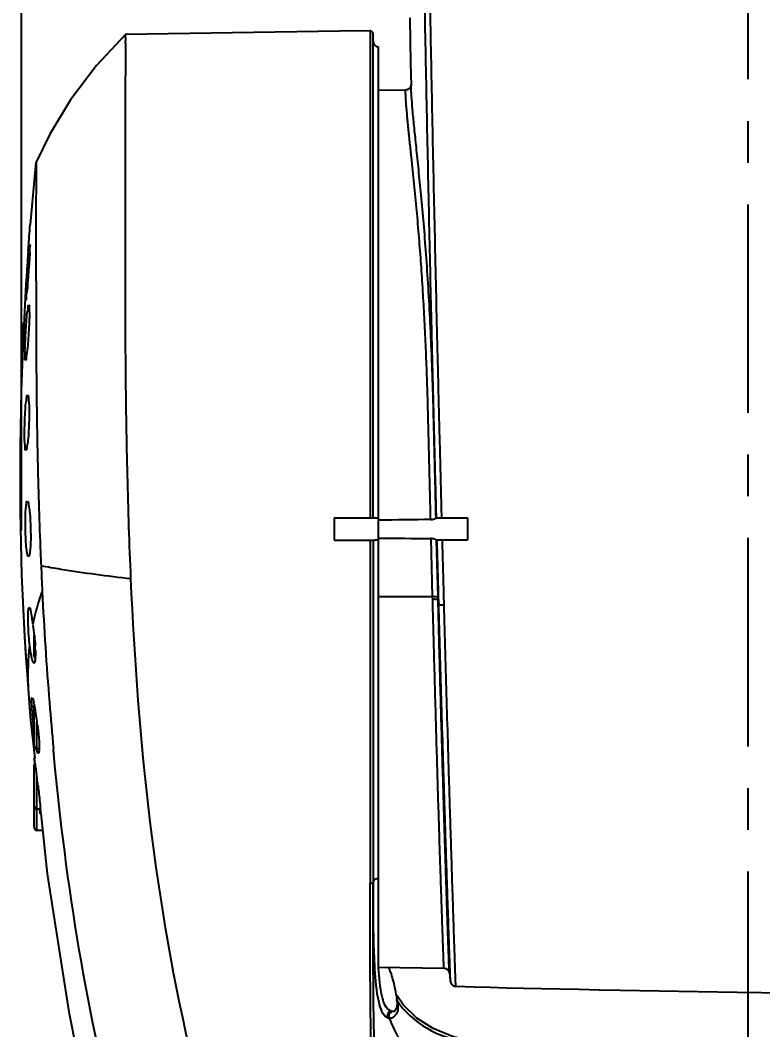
# Model space of a CAD drawing. Header units: millimetres. Extents: x 5828 to 6704, y 123 to 421.
# Drawn here: x 6445.53 to 6452.21, y 240.87 to 249.95 of the extents above; entities that cross this region are included whole.
import ezdxf

# ---------------------------------------------------------------- set-up
doc = ezdxf.new("R2010")
doc.units = ezdxf.units.MM
doc.linetypes.add('CENTER', pattern=[0.6, 0.375, -0.075, 0.075, -0.075])
for name, color, linetype in [('中心线', 7, 'Continuous'), ('外形图', 7, 'Continuous'), ('尺寸标注', 7, 'Continuous')]:
    doc.layers.add(name, color=color, linetype=linetype)
doc.styles.add('微软雅黑', font='msyh.ttc', dxfattribs={"height": 1.5})
doc.dimstyles.new('尺寸标注_1_20比例', dxfattribs={"dimtxt": 1.5, "dimasz": 1.25, "dimexe": 0.5, "dimexo": 0.4, "dimgap": 0.5, "dimtad": 1, "dimdec": 1, "dimlfac": 20, "dimdsep": 46, "dimtxsty": '微软雅黑', "dimcen": 0.09, "dimadec": 0, "dimazin": 0, "dimtp": 0.01, "dimtm": 0.01, "dimtfac": 1, "dimtdec": 1, "dimtofl": 0, "dimtmove": 0, "dimatfit": 3, "dimfxl": 1, "dimtolj": 1, "dimarcsym": 0})

# ---------------------------------------------------------------- blocks, each defined once
blk = doc.blocks.new('*D1095')
at = {"layer": 'Defpoints', "color": 0}
for p in [(6458.6099, 287.4405), (6445.5413, 244.9578), (6458.6099, 244.9009)]:
    blk.add_point(p, dxfattribs=at)
at = {"layer": '尺寸标注', "color": 0, "lineweight": -2}
for p, q in [((6445.5413, 245.3578), (6445.5413, 287.9405)), ((6458.6099, 245.3009), (6458.6099, 287.9405)), ((6446.7913, 287.4405), (6457.3599, 287.4405))]:
    blk.add_line(p, q, dxfattribs=at)
at = {"layer": '尺寸标注', "color": 0}
for points in [[(6446.7913, 287.6488), (6446.7913, 287.2322), (6445.5413, 287.4405)], [(6457.3599, 287.2322), (6457.3599, 287.6488), (6458.6099, 287.4405)]]:
    blk.add_solid(points, dxfattribs=at)
at = {"layer": '尺寸标注', "color": 0, "insert": (6451.8537, 288.7121), "char_height": 1.5, "attachment_point": 5, "style": '微软雅黑'}
blk.add_mtext('\\A1;{\\fAlibaba PuHuiTi 3.0 55 Regular|b0|i0|c134|p18;260}', dxfattribs=at)

msp = doc.modelspace()

# ---------------------------------------------------------------- linework, layer by layer
at = {"layer": '中心线', "linetype": 'CENTER', "ltscale": 5}
msp.add_line((6452.0766, 222.4149), (6452.0766, 279.3693), dxfattribs=at)
at = {"layer": '外形图', "linetype": 'ByBlock'}
for p, q in [((6449.0317, 249.9684), (6449.0361, 249.7542)), ((6448.6764, 249.85), (6448.6766, 245.4693)), ((6448.7016, 245.4693), (6448.7016, 249.825)), ((6449.0361, 249.7542), (6449.0398, 249.5641)), ((6448.7516, 241.4242), (6448.7516, 249.7068)), ((6449.0398, 249.5641), (6449.0436, 249.3568)), ((6448.9947, 249.3184), (6448.7516, 249.3142)), ((6445.6704, 248.669), (6445.6184, 248.1081)), ((6445.6705, 248.6689), (6445.6703, 248.0862)), ((6445.6703, 248.0862), (6445.6703, 248.0621)), ((6445.6703, 248.0621), (6445.6703, 248.0603)), ((6445.6703, 248.0603), (6445.6703, 248.0084)), ((6445.6049, 247.9303), (6445.6061, 247.9468)), ((6445.6702, 247.8921), (6445.6702, 247.8706)), ((6445.6702, 247.8706), (6445.6702, 247.8648)), ((6445.6702, 247.8648), (6445.6702, 247.8554)), ((6445.6702, 247.8554), (6445.6702, 247.8132)), ((6445.6702, 247.8132), (6445.6703, 247.7916)), ((6445.6703, 247.7916), (6445.6703, 247.786)), ((6445.6703, 247.786), (6445.6703, 247.7559)), ((6445.6703, 247.7559), (6445.6703, 247.7449)), ((6445.6703, 247.7449), (6445.6703, 247.7358)), ((6445.6703, 247.7358), (6445.6703, 247.6935)), ((6445.5866, 247.676), (6445.58, 247.5714)), ((6445.5868, 247.6795), (6445.5866, 247.676)), ((6445.5908, 247.6758), (6445.591, 247.679)), ((6445.6703, 247.6935), (6445.6703, 247.6916)), ((6445.6703, 247.6916), (6445.6704, 247.6666)), ((6445.6704, 247.6666), (6445.6704, 247.6146)), ((6445.58, 247.5714), (6445.5541, 247.0781)), ((6445.6704, 247.6146), (6445.6705, 247.5822)), ((6445.6705, 247.5822), (6445.6705, 247.5761)), ((6445.6705, 247.5761), (6445.6705, 247.5522)), ((6445.6705, 247.5522), (6445.6706, 247.4949)), ((6445.6706, 247.4949), (6445.6706, 247.4818)), ((6445.6706, 247.4818), (6445.6706, 247.4698)), ((6445.6706, 247.4698), (6445.6707, 247.3525)), ((6445.6707, 247.3525), (6445.6708, 247.3279)), ((6445.6708, 247.3279), (6445.6709, 247.274)), ((6445.5523, 247.2193), (6445.5516, 247.2167)), ((6445.5516, 247.0443), (6445.5516, 247.2167)), ((6445.5589, 247.2193), (6445.5523, 247.2193)), ((6445.5573, 247.2084), (6445.5566, 247.2029)), ((6445.5589, 247.2193), (6445.5573, 247.2084)), ((6445.6709, 247.274), (6445.6709, 247.256)), ((6445.6709, 247.256), (6445.6709, 247.2478)), ((6445.6709, 247.2478), (6445.671, 247.2354)), ((6445.671, 247.2354), (6445.671, 247.2249)), ((6445.604, 247.1371), (6445.6039, 247.1353)), ((6445.6715, 247.0536), (6445.6716, 247.0447)), ((6445.6716, 247.0447), (6445.6716, 247.0332)), ((6445.6716, 247.0332), (6445.6717, 247.0255)), ((6445.6717, 247.0255), (6445.6717, 247.0082)), ((6445.6717, 247.0082), (6445.672, 246.9601)), ((6445.672, 246.9601), (6445.672, 246.9557)), ((6445.672, 246.9557), (6445.6722, 246.9309)), ((6445.6757, 246.5371), (6445.676, 246.5131)), ((6445.6768, 246.4449), (6445.6769, 246.4386)), ((6445.6818, 246.1426), (6445.6823, 246.1168)), ((6445.6959, 245.5799), (6445.6966, 245.556)), ((6448.3516, 245.4693), (6448.3516, 245.2693)), ((6448.3516, 245.4693), (6448.7174, 245.4693)), ((6449.2698, 245.4693), (6449.5516, 245.4693)), ((6449.5516, 245.4693), (6449.5516, 245.2693)), ((6449.2379, 244.7616), (6449.2249, 245.2837)), ((6448.3516, 245.2693), (6448.7174, 245.2693)), ((6448.6766, 245.2693), (6448.6753, 242.1849)), ((6448.7016, 245.2693), (6448.7016, 242.1911)), ((6449.2868, 244.7558), (6449.2741, 245.2695)), ((6449.5516, 245.2693), (6449.2747, 245.2693)), ((6448.7516, 244.7629), (6449.2379, 244.7616)), ((6449.2873, 244.7317), (6449.2868, 244.7558)), ((6449.2873, 244.7317), (6449.2932, 244.6935)), ((6445.567, 244.4028), (6445.5674, 244.396)), ((6445.5674, 244.3959), (6445.6181, 243.6802)), ((6445.6541, 244.2276), (6445.6541, 244.4126)), ((6445.6541, 243.4166), (6445.6541, 243.7865)), ((6445.6181, 243.6802), (6445.6589, 243.3059)), ((6445.6651, 243.738), (6445.6657, 243.7345)), ((6445.6459, 243.5972), (6445.6455, 243.6016)), ((6445.6791, 243.3916), (6445.6791, 243.6344)), ((6445.6986, 243.3916), (6445.6791, 243.3916)), ((6445.6541, 242.6843), (6445.6541, 243.2446)), ((6445.6571, 243.262), (6445.6575, 243.258)), ((6445.6723, 243.1939), (6445.6705, 243.2071)), ((6445.6761, 243.1647), (6445.6753, 243.1712)), ((6445.6791, 242.6593), (6445.6791, 243.14)), ((6445.6796, 243.1372), (6445.6792, 243.1401)), ((6445.7093, 242.8496), (6445.6791, 242.8496)), ((6445.7083, 242.8528), (6445.7102, 242.8359)), ((6445.7294, 242.6593), (6445.6791, 242.6593)), ((6448.7518, 241.4303), (6449.3399, 241.42)), ((6449.3882, 241.3787), (6449.3883, 241.3783)), ((6449.3883, 241.3783), (6449.3883, 241.3779)), ((6449.3883, 241.3779), (6449.3884, 241.3775)), ((6449.3884, 241.3775), (6449.3885, 241.3771)), ((6449.3885, 241.3771), (6449.3885, 241.3767)), ((6449.3885, 241.3767), (6449.398, 241.3004)), ((6449.3885, 241.3764), (6449.3886, 241.3764)), ((6449.398, 241.3004), (6449.3981, 241.3001)), ((6449.3981, 241.3001), (6449.3981, 241.2999)), ((6449.3981, 241.2999), (6449.3981, 241.2996)), ((6449.3981, 241.2996), (6449.3982, 241.2993)), ((6449.3982, 241.2993), (6449.3982, 241.299)), ((6449.3982, 241.299), (6449.3983, 241.2987)), ((6449.3983, 241.2987), (6449.3983, 241.2984)), ((6449.3983, 241.2984), (6449.3984, 241.298)), ((6449.3984, 241.298), (6449.3985, 241.2977)), ((6449.3985, 241.2977), (6449.3985, 241.2972)), ((6448.9749, 241.0872), (6448.9179, 241.1723)), ((6448.8802, 241.0293), (6448.872, 241.0303))]:
    msp.add_line(p, q, dxfattribs=at)
for points in [[(6448.6764, 249.85), (6448.3996, 249.8468), (6446.4765, 249.8185)], [(6448.7016, 249.825), (6448.6989, 249.8363), (6448.6914, 249.8452), (6448.6807, 249.8496), (6448.6764, 249.85)], [(6446.4765, 249.8185), (6446.2149, 249.5387), (6445.9819, 249.2307), (6445.7948, 248.9227), (6445.6705, 248.6689)], [(6449.0435, 249.3636), (6449.0435, 249.3633), (6449.0435, 249.3632), (6449.0435, 249.363), (6449.0434, 249.3628), (6449.0434, 249.3625), (6449.0434, 249.3623), (6449.0434, 249.3621), (6449.0433, 249.3619), (6449.0433, 249.3616), (6449.0433, 249.3614), (6449.0432, 249.3611), (6449.0432, 249.3609), (6449.0432, 249.3606), (6449.0431, 249.3603), (6449.0431, 249.36), (6449.043, 249.3598), (6449.043, 249.3595), (6449.0429, 249.3592), (6449.0429, 249.3589), (6449.0428, 249.3586), (6449.0428, 249.3583), (6449.0427, 249.3581), (6449.0426, 249.3578), (6449.0426, 249.3575), (6449.0425, 249.3572), (6449.0424, 249.3569), (6449.0424, 249.3566), (6449.0423, 249.3564), (6449.0422, 249.3561), (6449.0422, 249.3558), (6449.0421, 249.3555), (6449.042, 249.3552), (6449.0419, 249.3549), (6449.0418, 249.3546), (6449.0417, 249.3543), (6449.0417, 249.354), (6449.0416, 249.3537), (6449.0415, 249.3534), (6449.0414, 249.3531), (6449.0413, 249.3528), (6449.0412, 249.3525), (6449.0411, 249.3521), (6449.041, 249.3518), (6449.0408, 249.3515), (6449.0407, 249.3512), (6449.0406, 249.3509), (6449.0405, 249.3505), (6449.0403, 249.3502), (6449.0402, 249.3498), (6449.0401, 249.3495), (6449.0399, 249.3491), (6449.0398, 249.3488), (6449.0396, 249.3484), (6449.0395, 249.3481), (6449.0393, 249.3477), (6449.0391, 249.3473), (6449.0389, 249.3469), (6449.0387, 249.3465), (6449.0385, 249.3461), (6449.0383, 249.3457), (6449.0381, 249.3453), (6449.0379, 249.3449), (6449.0377, 249.3445), (6449.0374, 249.344), (6449.0372, 249.3436), (6449.0369, 249.3431), (6449.0367, 249.3427), (6449.0364, 249.3422), (6449.0361, 249.3417), (6449.0358, 249.3413), (6449.0355, 249.3408), (6449.0351, 249.3403), (6449.0348, 249.3398), (6449.0344, 249.3393), (6449.0341, 249.3388), (6449.0337, 249.3383), (6449.0333, 249.3378), (6449.0329, 249.3373), (6449.0325, 249.3367), (6449.032, 249.3362), (6449.0316, 249.3357), (6449.0311, 249.3352), (6449.0307, 249.3347), (6449.0302, 249.3341), (6449.0297, 249.3336), (6449.0292, 249.3331), (6449.0287, 249.3326), (6449.0281, 249.3321), (6449.0276, 249.3316), (6449.027, 249.3311), (6449.0264, 249.3306), (6449.0259, 249.3301), (6449.0253, 249.3296), (6449.0247, 249.3291), (6449.0241, 249.3286), (6449.0235, 249.3282), (6449.0228, 249.3277), (6449.0222, 249.3273), (6449.0216, 249.3268), (6449.0209, 249.3264), (6449.0202, 249.326), (6449.0196, 249.3256), (6449.0189, 249.3252), (6449.0182, 249.3248), (6449.0175, 249.3244), (6449.0168, 249.324), (6449.0161, 249.3237), (6449.0154, 249.3233), (6449.0147, 249.323), (6449.014, 249.3227), (6449.0132, 249.3224), (6449.0125, 249.3221), (6449.0118, 249.3218), (6449.011, 249.3215), (6449.0103, 249.3212), (6449.0095, 249.321), (6449.0088, 249.3207), (6449.008, 249.3205), (6449.0072, 249.3203), (6449.0065, 249.3201), (6449.0057, 249.3199), (6449.0049, 249.3197), (6449.0041, 249.3195), (6449.0034, 249.3194), (6449.0026, 249.3192), (6449.0018, 249.3191), (6449.001, 249.319), (6449.0002, 249.3189), (6448.9994, 249.3188), (6448.9986, 249.3187), (6448.9978, 249.3186), (6448.997, 249.3185), (6448.9962, 249.3185), (6448.9954, 249.3185), (6448.9947, 249.3184)], [(6445.5541, 247.0781), (6445.5377, 246.6165), (6445.5283, 246.1088), (6445.5286, 245.5284), (6445.5413, 244.9578), (6445.567, 244.4028)], [(6448.7516, 245.4684), (6448.7392, 245.4686), (6448.7274, 245.4691), (6448.7174, 245.4693)], [(6448.7516, 245.2702), (6448.7392, 245.27), (6448.7275, 245.2696), (6448.7174, 245.2693)], [(6445.713, 242.81), (6445.772, 242.2689), (6445.9659, 241.0269), (6446.2418, 239.6351), (6446.6059, 238.0955), (6446.8038, 237.3702)], [(6449.3399, 241.42), (6449.3406, 241.42), (6449.3414, 241.4199), (6449.3422, 241.4199), (6449.343, 241.4198), (6449.3438, 241.4198), (6449.3446, 241.4197), (6449.3454, 241.4196), (6449.3461, 241.4195), (6449.3469, 241.4194), (6449.3477, 241.4192), (6449.3485, 241.4191), (6449.3493, 241.4189), (6449.35, 241.4188), (6449.3508, 241.4186), (6449.3516, 241.4184), (6449.3523, 241.4182), (6449.3531, 241.418), (6449.3539, 241.4177), (6449.3546, 241.4175), (6449.3554, 241.4172), (6449.3561, 241.417), (6449.3569, 241.4167), (6449.3576, 241.4164), (6449.3583, 241.4161), (6449.3591, 241.4158), (6449.3598, 241.4155), (6449.3605, 241.4151), (6449.3612, 241.4148), (6449.3619, 241.4144), (6449.3626, 241.4141), (6449.3633, 241.4137), (6449.364, 241.4133), (6449.3647, 241.4129), (6449.3653, 241.4125), (6449.366, 241.4121), (6449.3667, 241.4116), (6449.3673, 241.4112), (6449.368, 241.4107), (6449.3686, 241.4103), (6449.3692, 241.4098), (6449.3698, 241.4093), (6449.3705, 241.4088), (6449.3711, 241.4083), (6449.3717, 241.4078), (6449.3722, 241.4073), (6449.3728, 241.4068), (6449.3734, 241.4063), (6449.3739, 241.4058), (6449.3745, 241.4052), (6449.375, 241.4047), (6449.3755, 241.4041), (6449.376, 241.4036), (6449.3765, 241.403), (6449.377, 241.4025), (6449.3775, 241.4019), (6449.3779, 241.4013), (6449.3784, 241.4008), (6449.3788, 241.4002), (6449.3792, 241.3997), (6449.3796, 241.3991), (6449.38, 241.3986), (6449.3804, 241.398), (6449.3808, 241.3975), (6449.3811, 241.3969), (6449.3814, 241.3964), (6449.3818, 241.3959), (6449.3821, 241.3954), (6449.3823, 241.3949), (6449.3826, 241.3944), (6449.3829, 241.3939), (6449.3831, 241.3935), (6449.3834, 241.393), (6449.3836, 241.3926), (6449.3838, 241.3921), (6449.384, 241.3917), (6449.3842, 241.3913), (6449.3844, 241.3909), (6449.3846, 241.3905), (6449.3847, 241.3902), (6449.3849, 241.3898), (6449.385, 241.3894), (6449.3852, 241.3891), (6449.3853, 241.3887), (6449.3855, 241.3884), (6449.3856, 241.3881), (6449.3857, 241.3878), (6449.3858, 241.3875), (6449.3859, 241.3872), (6449.386, 241.3869), (6449.3861, 241.3866), (6449.3862, 241.3863), (6449.3863, 241.386), (6449.3864, 241.3858), (6449.3865, 241.3855), (6449.3866, 241.3852), (6449.3867, 241.385), (6449.3868, 241.3847), (6449.3868, 241.3845), (6449.3869, 241.3842), (6449.387, 241.384), (6449.3871, 241.3837), (6449.3871, 241.3835), (6449.3872, 241.3833), (6449.3872, 241.383), (6449.3873, 241.3828), (6449.3874, 241.3826), (6449.3874, 241.3823), (6449.3875, 241.3821), (6449.3875, 241.3819), (6449.3876, 241.3817), (6449.3876, 241.3815), (6449.3877, 241.3812), (6449.3877, 241.381), (6449.3878, 241.3808), (6449.3878, 241.3806), (6449.3879, 241.3804), (6449.3879, 241.3802), (6449.388, 241.3799), (6449.388, 241.3797), (6449.3881, 241.3795), (6449.3881, 241.3793), (6449.3881, 241.3791), (6449.3882, 241.3789), (6449.3882, 241.3787)], [(6449.3985, 241.2972), (6449.3986, 241.297), (6449.3986, 241.2968), (6449.3987, 241.2966), (6449.3987, 241.2963), (6449.3988, 241.296), (6449.3989, 241.2958), (6449.3989, 241.2955), (6449.399, 241.2951), (6449.3991, 241.2948), (6449.3992, 241.2945), (6449.3993, 241.2941), (6449.3994, 241.2937), (6449.3995, 241.2933), (6449.3996, 241.2929), (6449.3997, 241.2924), (6449.3999, 241.2919), (6449.4001, 241.2914), (6449.4002, 241.2908), (6449.4004, 241.2902), (6449.4007, 241.2896), (6449.4009, 241.289), (6449.4011, 241.2884), (6449.4014, 241.2877), (6449.4017, 241.2871), (6449.402, 241.2864), (6449.4023, 241.2857), (6449.4026, 241.2851), (6449.4029, 241.2844), (6449.4033, 241.2837), (6449.4036, 241.283), (6449.404, 241.2823), (6449.4044, 241.2817), (6449.4048, 241.281), (6449.4052, 241.2803), (6449.4056, 241.2797), (6449.4061, 241.279), (6449.4065, 241.2784), (6449.4069, 241.2777), (6449.4074, 241.2771), (6449.4079, 241.2765), (6449.4084, 241.2758), (6449.4089, 241.2752), (6449.4094, 241.2746), (6449.4099, 241.274), (6449.4104, 241.2734), (6449.4109, 241.2728), (6449.4115, 241.2723), (6449.412, 241.2717), (6449.4126, 241.2711), (6449.4132, 241.2706), (6449.4137, 241.27), (6449.4143, 241.2695), (6449.4149, 241.269), (6449.4155, 241.2685), (6449.4161, 241.268), (6449.4168, 241.2675), (6449.4174, 241.267), (6449.418, 241.2665), (6449.4187, 241.266), (6449.4193, 241.2656), (6449.42, 241.2652), (6449.4206, 241.2647), (6449.4213, 241.2643), (6449.422, 241.2639), (6449.4227, 241.2635), (6449.4233, 241.2631), (6449.424, 241.2627), (6449.4247, 241.2623), (6449.4254, 241.262), (6449.4262, 241.2616), (6449.4269, 241.2613), (6449.4276, 241.261), (6449.4283, 241.2607), (6449.4291, 241.2604), (6449.4298, 241.2601), (6449.4305, 241.2598), (6449.4313, 241.2595), (6449.432, 241.2593), (6449.4328, 241.2591), (6449.4336, 241.2588), (6449.4343, 241.2586), (6449.4351, 241.2584), (6449.4358, 241.2582), (6449.4366, 241.258), (6449.4374, 241.2579), (6449.4382, 241.2577), (6449.4389, 241.2576), (6449.4397, 241.2574), (6449.4405, 241.2573), (6449.4413, 241.2572), (6449.4421, 241.2571), (6449.4429, 241.257), (6449.4437, 241.257), (6449.4445, 241.2569), (6449.4452, 241.2569), (6449.446, 241.2568), (6449.6128, 241.2521)], [(6449.6128, 241.2521), (6449.754, 241.2483), (6449.9012, 241.2446), (6450.055, 241.2409), (6450.2157, 241.2373), (6450.3829, 241.2337), (6450.5563, 241.2301), (6450.7365, 241.2266), (6450.9241, 241.2231), (6451.9766, 241.2042)], [(6451.9766, 241.2042), (6452.1961, 241.2001), (6452.413, 241.1959), (6452.6258, 241.1916), (6452.833, 241.1872), (6453.0332, 241.1827), (6453.2249, 241.1782), (6453.4065, 241.1737), (6453.5766, 241.1693)], [(6452.0767, 240.6257), (6451.6401, 240.6304), (6451.1692, 240.6462), (6450.759, 240.6597), (6450.4041, 240.6722), (6450.0993, 240.6892), (6449.8392, 240.7146), (6449.6142, 240.752), (6449.4153, 240.8054), (6449.2416, 240.8779), (6449.0966, 240.97), (6448.9749, 241.0872)]]:
    msp.add_lwpolyline(points, dxfattribs=at)
for centre, radius, start, end in [((6448.7516, 249.7569), 0.05, 180, 270), ((6511.0224, 247.3153), 65.3514, 180.387006, 180.682259), ((6498.9243, 247.1593), 53.2523, 180.77539, 181.09395), ((6492.7132, 247.0413), 47.04, 181.12607, 181.78029), ((6490.6589, 246.9776), 44.9848, 181.81102, 182.31565), ((6451.2347, 51.3332), 194.1322, 90.594447, 90.732866), ((6451.2394, 439.5612), 194.2879, 269.266341, 269.405903), ((6489.0436, 246.9133), 43.3682, 182.31693, 182.47586), ((6485.4547, 246.7782), 39.7768, 182.50479, 182.8418), ((6475.6739, 246.2425), 29.9815, 182.7462, 184.65641), ((6443.9875, 244.284), 1.6721, 8.89918, 10.02919), ((6444.0292, 244.2906), 1.6299, 8.33571, 8.89859), ((6444.0665, 244.2961), 1.5922, 8.08412, 8.33461), ((6444.0971, 244.3004), 1.5613, 7.75792, 8.0844), ((6443.9775, 244.2318), 1.6877, 2.38909, 2.93447), ((6444.0899, 244.2366), 1.5752, 2.16319, 2.38552), ((6444.1496, 244.2388), 1.5154, 1.98611, 2.16292), ((6444.2324, 244.2417), 1.4326, 1.61196, 1.988), ((6445.6791, 244.2276), 0.025, 180, 229.53901), ((6444.3068, 244.2438), 1.3581, 1.49075, 1.60969), ((6444.9812, 244.2461), 0.6837, 358.50254, 358.67249), ((6444.5639, 243.5636), 1.1146, 11.59632, 11.86303), ((6444.1382, 243.4779), 1.5489, 10.03923, 11.53456), ((6443.6538, 243.3899), 2.0412, 9.81936, 10.10125), ((6486.1788, 247.0327), 40.5159, 184.5642, 185.15367), ((6449.1057, 243.956), 3.4783, 183.70199, 185.84887), ((6443.3866, 243.344), 2.3123, 9.2869, 9.72184), ((6443.2101, 243.315), 2.4912, 9.09359, 9.29007), ((6443.0488, 243.2893), 2.6546, 8.62065, 9.091), ((6442.9026, 243.2671), 2.8024, 8.29843, 8.62254), ((6442.8879, 243.2645), 2.8173, 6.97737, 8.30718), ((6449.0585, 243.9471), 3.4305, 185.85497, 186.9631), ((6443.0713, 243.2873), 2.6325, 6.85568, 6.9696), ((6445.6791, 243.4166), 0.025, 180, 270), ((6445.6791, 243.2446), 0.025, 132.73111, 180), ((6440.8376, 242.5586), 4.8762, 7.64237, 8.29726), ((6438.0739, 242.1844), 7.6652, 7.39707, 7.56837), ((6437.2682, 242.0799), 8.4776, 7.18429, 7.35149), ((6437.2359, 242.075), 8.5103, 6.64412, 7.17056), ((6445.6791, 242.8746), 0.025, 180, 270), ((6445.6791, 242.6843), 0.025, 180, 270), ((6450.2555, 241.9361), 1.503, 199.83107, 201.59033), ((6448.4752, 241.0902), 0.4433, 5.91525, 6.3295), ((6448.5332, 241.096), 0.385, 4.08687, 5.94786), ((6449.5904, 241.5775), 0.8086, 213.78048, 216.6676)]:
    msp.add_arc(centre, radius, start, end, dxfattribs=at)
for points, knots in [([(6449.2725, 245.4693), (6449.2703, 245.5515), (6449.266, 245.7154), (6449.2597, 245.9601), (6449.2534, 246.2025), (6449.2472, 246.4428), (6449.2414, 246.6821), (6449.2358, 246.9212), (6449.23, 247.1604), (6449.2224, 247.4796), (6449.2135, 247.8789), (6449.2029, 248.3585), (6449.1926, 248.8388), (6449.1827, 249.3199), (6449.1733, 249.8015), (6449.1641, 250.284), (6449.1553, 250.7674), (6449.1441, 251.4137), (6449.131, 252.2242), (6449.1192, 253.0364), (6449.1106, 253.6882), (6449.1046, 254.1784), (6449.0989, 254.6693), (6449.0935, 255.1609), (6449.0885, 255.653), (6449.0839, 256.1455), (6449.0799, 256.6385), (6449.0764, 257.1318), (6449.0732, 257.6255), (6449.07, 258.1195), (6449.0677, 258.5313), (6449.0664, 258.8609), (6449.0657, 259.1082), (6449.065, 259.3555), (6449.0641, 259.6028), (6449.0631, 259.8501), (6449.0628, 260.0563), (6449.0629, 260.2212), (6449.0631, 260.3449), (6449.0631, 260.4686), (6449.0625, 260.6335), (6449.0597, 260.7985), (6449.0517, 260.9632), (6449.0458, 261.0455), (6449.0423, 261.0866)], [0, 0, 0, 0, 0.015795, 0.031491, 0.047017, 0.062367, 0.077661, 0.092974, 0.108302, 0.123629, 0.154294, 0.185007, 0.215772, 0.246574, 0.277414, 0.308304, 0.339254, 0.370264, 0.432471, 0.494942, 0.526275, 0.557664, 0.589101, 0.620575, 0.652082, 0.683617, 0.715179, 0.746766, 0.778375, 0.810003, 0.841647, 0.857474, 0.873304, 0.889136, 0.904971, 0.920807, 0.936645, 0.944564, 0.952483, 0.960402, 0.968322, 0.984161, 0.99208, 1, 1, 1, 1]), ([(6449.3207, 245.4693), (6449.3186, 245.5516), (6449.3143, 245.7156), (6449.3081, 245.9605), (6449.3019, 246.2031), (6449.2957, 246.4435), (6449.2899, 246.6829), (6449.2824, 247.0018), (6449.2726, 247.4008), (6449.2619, 247.88), (6449.2513, 248.3597), (6449.2409, 248.8402), (6449.231, 249.3213), (6449.2215, 249.803), (6449.2123, 250.2856), (6449.2034, 250.769), (6449.1921, 251.4155), (6449.1788, 252.2261), (6449.1644, 253.2018), (6449.1538, 254.0174), (6449.1461, 254.6716), (6449.1405, 255.1632), (6449.1353, 255.6554), (6449.1305, 256.148), (6449.1262, 256.641), (6449.1223, 257.1345), (6449.1187, 257.6282), (6449.115, 258.1223), (6449.1122, 258.5342), (6449.1105, 258.8639), (6449.1093, 259.1112), (6449.1082, 259.3585), (6449.1068, 259.6059), (6449.1053, 259.8533), (6449.1045, 260.0595), (6449.1042, 260.2245), (6449.104, 260.3482), (6449.1036, 260.4719), (6449.1027, 260.5957), (6449.1005, 260.7194), (6449.0963, 260.8431), (6449.0895, 260.9666), (6449.083, 261.0489), (6449.0793, 261.09)], [0, 0, 0, 0, 0.0158, 0.031505, 0.047041, 0.062398, 0.077694, 0.093007, 0.123664, 0.154329, 0.185043, 0.215807, 0.246607, 0.277446, 0.308334, 0.339281, 0.370288, 0.432489, 0.494954, 0.557673, 0.589108, 0.620581, 0.652085, 0.683619, 0.715179, 0.746764, 0.778371, 0.809998, 0.841641, 0.857468, 0.873298, 0.88913, 0.904965, 0.920801, 0.936639, 0.944559, 0.952479, 0.960399, 0.968319, 0.976239, 0.984159, 0.99208, 1, 1, 1, 1]), ([(6446.5245, 244.9251), (6446.5108, 245.2342), (6446.4917, 245.8457), (6446.4761, 246.7396), (6446.4751, 247.5739), (6446.4769, 248.3123), (6446.4766, 248.853), (6446.4763, 249.2139), (6446.477, 249.4238), (6446.477, 249.5881), (6446.4783, 249.6981), (6446.4763, 249.7599), (6446.4786, 249.7926), (6446.4738, 249.8054), (6446.4784, 249.8187), (6446.4765, 249.8185)], [0, 0, 0, 0, 0.189667, 0.374999, 0.547998, 0.701083, 0.827667, 0.87935, 0.922373, 0.956185, 0.980483, 0.989003, 0.995101, 0.998772, 1, 1, 1, 1]), ([(6449.2206, 245.4549), (6449.2186, 245.5356), (6449.2146, 245.6968), (6449.2086, 245.9387), (6449.2028, 246.1807), (6449.1968, 246.4226), (6449.19, 246.6645), (6449.1814, 246.9063), (6449.1707, 247.1481), (6449.1581, 247.3898), (6449.1434, 247.6313), (6449.1264, 247.8727), (6449.11, 248.0737), (6449.0956, 248.2344), (6449.0842, 248.3548), (6449.0722, 248.4752), (6449.0598, 248.5956), (6449.0492, 248.6959), (6449.0407, 248.7761), (6449.0343, 248.8362), (6449.028, 248.8964), (6449.0218, 248.9566), (6449.0158, 249.0168), (6449.011, 249.067), (6449.0074, 249.1072), (6449.0048, 249.1373), (6449.0024, 249.1674), (6449.0002, 249.1976), (6448.9981, 249.2278), (6448.9963, 249.258), (6448.995, 249.2882), (6448.9942, 249.3084), (6448.9947, 249.3184)], [0, 0, 0, 0, 0.0625, 0.125, 0.187501, 0.250001, 0.312501, 0.375001, 0.437501, 0.500001, 0.562501, 0.625001, 0.687501, 0.718751, 0.750001, 0.781251, 0.812502, 0.843752, 0.859377, 0.875002, 0.890627, 0.906252, 0.921877, 0.937502, 0.945315, 0.953127, 0.96094, 0.968752, 0.976565, 0.984377, 0.99219, 1, 1, 1, 1]), ([(6449.2692, 245.4691), (6449.2662, 245.591), (6449.2618, 245.7733), (6449.2559, 246.0157), (6449.2516, 246.1957), (6449.2472, 246.374), (6449.2426, 246.5502), (6449.2374, 246.7238), (6449.2294, 246.9494), (6449.2174, 247.2224), (6449.2002, 247.5377), (6449.1806, 247.8347), (6449.1589, 248.1112), (6449.1361, 248.3646), (6449.1135, 248.5931), (6449.0924, 248.7946), (6449.0743, 248.9674), (6449.0603, 249.1101), (6449.0519, 249.2095), (6449.0475, 249.273), (6449.0455, 249.3083), (6449.0442, 249.3353), (6449.0437, 249.3506), (6449.0436, 249.3568)], [0, 0, 0, 0, 0.09386, 0.140462, 0.186715, 0.23252, 0.277781, 0.322407, 0.366309, 0.451562, 0.532829, 0.609456, 0.680824, 0.746323, 0.805421, 0.857595, 0.902343, 0.939248, 0.967963, 0.979188, 0.988266, 0.995202, 1, 1, 1, 1]), ([(6445.6061, 247.9468), (6445.6075, 247.9647), (6445.6115, 248.0185), (6445.6156, 248.0723), (6445.6186, 248.1081)], [0, 0, 0, 0, 0.334455, 1, 1, 1, 1]), ([(6445.591, 247.679), (6445.5932, 247.7109), (6445.5988, 247.768), (6445.6008, 247.8515), (6445.6153, 247.89), (6445.6085, 247.929), (6445.615, 247.929)], [0, 0, 0, 0, 0.381531, 0.705387, 0.922558, 1, 1, 1, 1]), ([(6445.615, 247.929), (6445.6214, 247.929), (6445.6091, 247.8896), (6445.6179, 247.8516), (6445.6077, 247.7678), (6445.6052, 247.7109), (6445.6029, 247.679)], [0, 0, 0, 0, 0.076251, 0.293143, 0.61759, 1, 1, 1, 1]), ([(6445.6003, 247.8693), (6445.599, 247.8515), (6445.5942, 247.7883), (6445.5898, 247.725), (6445.5868, 247.6795)], [0, 0, 0, 0, 0.281434, 1, 1, 1, 1]), ([(6445.579, 247.429), (6445.5727, 247.4291), (6445.5857, 247.4678), (6445.5764, 247.5053), (6445.5863, 247.588), (6445.5886, 247.6443), (6445.5908, 247.6758)], [0, 0, 0, 0, 0.075959, 0.292286, 0.616493, 1, 1, 1, 1]), ([(6445.6029, 247.679), (6445.6005, 247.6471), (6445.5943, 247.5902), (6445.5926, 247.5065), (6445.5776, 247.4682), (6445.5854, 247.429), (6445.579, 247.429)], [0, 0, 0, 0, 0.381642, 0.705641, 0.922854, 1, 1, 1, 1]), ([(6445.5784, 247.1371), (6445.5803, 247.169), (6445.5849, 247.2263), (6445.5887, 247.3093), (6445.601, 247.349), (6445.5991, 247.3871), (6445.6057, 247.3871)], [0, 0, 0, 0, 0.380434, 0.70348, 0.92051, 1, 1, 1, 1]), ([(6445.6057, 247.3871), (6445.6122, 247.3871), (6445.6063, 247.3484), (6445.6138, 247.3094), (6445.608, 247.226), (6445.6059, 247.1689), (6445.604, 247.1371)], [0, 0, 0, 0, 0.077612, 0.294144, 0.6181, 1, 1, 1, 1]), ([(6445.5566, 247.2029), (6445.556, 247.1989), (6445.5549, 247.1909), (6445.554, 247.1828), (6445.5536, 247.1787)], [0, 0, 0, 0, 0.500003, 1, 1, 1, 1]), ([(6445.576, 246.8871), (6445.5695, 246.8871), (6445.5766, 246.926), (6445.5687, 246.9647), (6445.5748, 247.0482), (6445.5766, 247.1052), (6445.5784, 247.1371)], [0, 0, 0, 0, 0.077325, 0.293958, 0.617955, 1, 1, 1, 1]), ([(6445.6039, 247.1353), (6445.6019, 247.1036), (6445.5967, 247.0468), (6445.5928, 246.9641), (6445.5799, 246.9251), (6445.5826, 246.8871), (6445.576, 246.8871)], [0, 0, 0, 0, 0.381049, 0.704115, 0.921, 1, 1, 1, 1]), ([(6445.5692, 246.326), (6445.5702, 246.358), (6445.5734, 246.4154), (6445.577, 246.498), (6445.5871, 246.5388), (6445.5882, 246.576), (6445.5951, 246.576)], [0, 0, 0, 0, 0.379646, 0.701974, 0.918636, 1, 1, 1, 1]), ([(6445.5951, 246.576), (6445.6018, 246.576), (6445.6014, 246.5385), (6445.6091, 246.4981), (6445.6085, 246.4153), (6445.6079, 246.3579), (6445.6069, 246.326)], [0, 0, 0, 0, 0.080189, 0.296421, 0.619307, 1, 1, 1, 1]), ([(6445.58, 246.076), (6445.5733, 246.076), (6445.5744, 246.1138), (6445.5669, 246.154), (6445.5682, 246.2369), (6445.5683, 246.2942), (6445.5692, 246.326)], [0, 0, 0, 0, 0.079863, 0.296214, 0.619226, 1, 1, 1, 1]), ([(6445.6069, 246.326), (6445.6059, 246.2941), (6445.603, 246.2366), (6445.5987, 246.154), (6445.5881, 246.1133), (6445.5869, 246.076), (6445.58, 246.076)], [0, 0, 0, 0, 0.379552, 0.701749, 0.918548, 1, 1, 1, 1]), ([(6445.5751, 245.3693), (6445.5745, 245.4012), (6445.575, 245.4587), (6445.5761, 245.5411), (6445.5835, 245.5825), (6445.5857, 245.6193), (6445.5926, 245.6193)], [0, 0, 0, 0, 0.37974, 0.701793, 0.917971, 1, 1, 1, 1]), ([(6445.5926, 245.6193), (6445.5996, 245.6193), (6445.6034, 245.5829), (6445.6132, 245.5412), (6445.6187, 245.4589), (6445.6211, 245.4013), (6445.6219, 245.3693)], [0, 0, 0, 0, 0.083316, 0.299782, 0.621235, 1, 1, 1, 1]), ([(6449.2206, 245.4549), (6449.2249, 245.455), (6449.2313, 245.4555), (6449.2396, 245.4572), (6449.2458, 245.4589), (6449.2519, 245.4609), (6449.2568, 245.4629), (6449.2607, 245.4646), (6449.2636, 245.466), (6449.266, 245.4672), (6449.2679, 245.4683), (6449.2688, 245.4688), (6449.2692, 245.4691)], [0, 0, 0, 0, 0.249849, 0.374866, 0.499886, 0.624909, 0.749936, 0.812454, 0.874973, 0.937491, 0.968751, 1, 1, 1, 1]), ([(6449.2692, 245.4691), (6449.2693, 245.4691), (6449.2694, 245.4693), (6449.2697, 245.4693), (6449.2698, 245.4693)], [0, 0, 0, 0, 0.273982, 1, 1, 1, 1]), ([(6445.6032, 245.1193), (6445.5961, 245.1193), (6445.5917, 245.1555), (6445.5827, 245.1976), (6445.5782, 245.2797), (6445.5757, 245.3374), (6445.5751, 245.3693)], [0, 0, 0, 0, 0.083841, 0.300126, 0.621473, 1, 1, 1, 1]), ([(6445.6219, 245.3693), (6445.6226, 245.3374), (6445.6232, 245.2798), (6445.6212, 245.1976), (6445.6137, 245.1557), (6445.6102, 245.1193), (6445.6032, 245.1193)], [0, 0, 0, 0, 0.379348, 0.700861, 0.916878, 1, 1, 1, 1]), ([(6449.2741, 245.2695), (6449.2737, 245.2699), (6449.2727, 245.2704), (6449.2708, 245.2714), (6449.2684, 245.2726), (6449.2655, 245.274), (6449.2615, 245.2757), (6449.2565, 245.2777), (6449.2504, 245.2798), (6449.2441, 245.2814), (6449.2356, 245.2831), (6449.2292, 245.2837), (6449.2249, 245.2837)], [0, 0, 0, 0, 0.03125, 0.062509, 0.125027, 0.187545, 0.250064, 0.375091, 0.500115, 0.625135, 0.750152, 1, 1, 1, 1]), ([(6449.2747, 245.2693), (6449.2747, 245.2693), (6449.2745, 245.2693), (6449.2743, 245.2694), (6449.2741, 245.2695)], [0, 0, 0, 0, 0.232841, 1, 1, 1, 1]), ([(6449.2932, 244.6935), (6449.292, 244.7412), (6449.2868, 244.9332), (6449.2816, 245.1251), (6449.2778, 245.2693)], [0, 0, 0, 0, 0.248746, 1, 1, 1, 1]), ([(6449.3414, 244.6879), (6449.3401, 244.7361), (6449.3349, 244.9299), (6449.3298, 245.1237), (6449.326, 245.2693)], [0, 0, 0, 0, 0.248734, 1, 1, 1, 1]), ([(6445.7159, 245.0398), (6445.7749, 245.0296), (6446.0433, 244.984), (6446.3133, 244.9477), (6446.5245, 244.9251)], [0, 0, 0, 0, 0.219855, 1, 1, 1, 1]), ([(6448.7684, 236.3693), (6448.3874, 237.0314), (6447.7135, 238.3943), (6446.8163, 241.2436), (6446.5883, 243.4642), (6446.5245, 244.9251)], [0, 0, 0, 0, 0.25664, 0.508732, 1, 1, 1, 1]), ([(6449.2868, 244.7558), (6449.2866, 244.7561), (6449.286, 244.7566), (6449.2844, 244.7576), (6449.2813, 244.7586), (6449.2765, 244.7596), (6449.2705, 244.7604), (6449.2634, 244.7611), (6449.2524, 244.7617), (6449.2438, 244.7617), (6449.2379, 244.7616)], [0, 0, 0, 0, 0.01907, 0.044271, 0.115202, 0.213594, 0.337191, 0.482412, 0.64478, 1, 1, 1, 1]), ([(6449.2385, 244.7377), (6449.2384, 244.7417), (6449.2382, 244.7496), (6449.238, 244.7576), (6449.2379, 244.7616)], [0, 0, 0, 0, 0.499877, 1, 1, 1, 1]), ([(6445.6061, 244.4126), (6445.6037, 244.4444), (6445.6004, 244.5017), (6445.5971, 244.5844), (6445.6019, 244.6252), (6445.602, 244.6626), (6445.6087, 244.6626)], [0, 0, 0, 0, 0.380773, 0.703515, 0.919482, 1, 1, 1, 1]), ([(6445.6087, 244.6626), (6445.6173, 244.6626), (6445.6221, 244.6186), (6445.6302, 244.5968), (6445.6341, 244.5752)], [0, 0, 0, 0, 0.280521, 1, 1, 1, 1]), ([(6449.2873, 244.7317), (6449.2872, 244.732), (6449.2866, 244.7325), (6449.2855, 244.7332), (6449.284, 244.7338), (6449.2813, 244.7347), (6449.2771, 244.7356), (6449.2711, 244.7365), (6449.2639, 244.7372), (6449.253, 244.7378), (6449.2444, 244.7378), (6449.2385, 244.7377)], [0, 0, 0, 0, 0.019503, 0.044962, 0.077149, 0.116248, 0.214714, 0.338244, 0.483291, 0.645409, 1, 1, 1, 1]), ([(6449.3399, 241.42), (6449.3398, 241.42), (6449.3398, 241.4201), (6449.3398, 241.4203), (6449.3398, 241.4206), (6449.3397, 241.421), (6449.3397, 241.4215), (6449.3396, 241.4222), (6449.3396, 241.423), (6449.3395, 241.4243), (6449.3394, 241.4262), (6449.3393, 241.4288), (6449.3391, 241.432), (6449.339, 241.4356), (6449.3388, 241.4397), (6449.3385, 241.4461), (6449.3381, 241.4552), (6449.3376, 241.4677), (6449.3371, 241.482), (6449.3365, 241.4982), (6449.3358, 241.5163), (6449.335, 241.5363), (6449.3342, 241.5581), (6449.3334, 241.5818), (6449.3321, 241.617), (6449.3304, 241.6656), (6449.3281, 241.7293), (6449.3257, 241.8), (6449.323, 241.8777), (6449.3201, 241.9622), (6449.317, 242.0533), (6449.3138, 242.1507), (6449.3104, 242.2544), (6449.3055, 242.4045), (6449.299, 242.6063), (6449.291, 242.8641), (6449.2826, 243.1414), (6449.2739, 243.4359), (6449.2651, 243.7454), (6449.2561, 244.0674), (6449.2487, 244.3426), (6449.2428, 244.5671), (6449.2399, 244.6807), (6449.2385, 244.7377)], [0, 0, 0, 0, 0.00002, 0.000075, 0.000167, 0.000295, 0.00046, 0.000661, 0.000898, 0.001172, 0.001827, 0.002627, 0.003572, 0.00466, 0.005891, 0.007266, 0.010443, 0.014192, 0.018509, 0.023396, 0.028851, 0.034873, 0.041457, 0.048601, 0.056299, 0.073342, 0.092546, 0.113875, 0.137302, 0.162795, 0.190277, 0.219677, 0.250937, 0.284014, 0.355432, 0.433381, 0.517154, 0.606138, 0.699672, 0.796987, 0.897356, 0.948443, 1, 1, 1, 1]), ([(6449.3886, 241.3764), (6449.3885, 241.377), (6449.3884, 241.379), (6449.3881, 241.3828), (6449.3879, 241.3886), (6449.3875, 241.3963), (6449.3871, 241.4059), (6449.3865, 241.4224), (6449.3855, 241.4478), (6449.3841, 241.4838), (6449.3826, 241.5273), (6449.3807, 241.5782), (6449.3787, 241.6363), (6449.3764, 241.7015), (6449.373, 241.8024), (6449.3681, 241.9453), (6449.3618, 242.136), (6449.3549, 242.3514), (6449.3474, 242.5899), (6449.3393, 242.8496), (6449.331, 243.1286), (6449.3224, 243.4247), (6449.3136, 243.7357), (6449.3016, 244.173), (6449.2929, 244.5064), (6449.2873, 244.7317)], [0, 0, 0, 0, 0.000584, 0.00174, 0.003464, 0.005755, 0.00861, 0.012026, 0.020541, 0.031295, 0.044273, 0.059444, 0.076774, 0.096225, 0.11776, 0.166977, 0.223987, 0.288306, 0.359568, 0.43722, 0.520573, 0.60903, 0.701941, 0.798555, 1, 1, 1, 1]), ([(6449.2932, 244.6935), (6449.2934, 244.6932), (6449.294, 244.6927), (6449.2956, 244.6918), (6449.2987, 244.6908), (6449.3033, 244.6898), (6449.3093, 244.689), (6449.3163, 244.6884), (6449.3271, 244.6878), (6449.3356, 244.6878), (6449.3414, 244.6879)], [0, 0, 0, 0, 0.019142, 0.044374, 0.115282, 0.213525, 0.336897, 0.481903, 0.644171, 1, 1, 1, 1]), ([(6449.398, 241.3006), (6449.398, 241.3011), (6449.3979, 241.3022), (6449.3978, 241.3044), (6449.3977, 241.3072), (6449.3976, 241.3105), (6449.3975, 241.3149), (6449.3973, 241.3205), (6449.397, 241.3293), (6449.3966, 241.3403), (6449.3961, 241.3536), (6449.3957, 241.3668), (6449.3951, 241.3845), (6449.3943, 241.4066), (6449.3934, 241.4331), (6449.3925, 241.4596), (6449.3916, 241.4861), (6449.3904, 241.5214), (6449.3889, 241.5656), (6449.3871, 241.6186), (6449.3854, 241.6716), (6449.383, 241.7423), (6449.3801, 241.8307), (6449.3765, 241.9367), (6449.3731, 242.0427), (6449.3696, 242.1487), (6449.3661, 242.2548), (6449.3616, 242.3961), (6449.3559, 242.5728), (6449.3492, 242.7849), (6449.3427, 242.9969), (6449.3362, 243.209), (6449.3277, 243.4917), (6449.3172, 243.8452), (6449.305, 244.2693), (6449.2971, 244.5521), (6449.2932, 244.6935)], [0, 0, 0, 0, 0.000488, 0.000977, 0.001953, 0.00293, 0.003906, 0.005859, 0.007812, 0.011719, 0.015625, 0.019531, 0.023437, 0.03125, 0.039062, 0.046875, 0.054687, 0.0625, 0.078125, 0.09375, 0.109375, 0.125, 0.15625, 0.1875, 0.21875, 0.25, 0.28125, 0.3125, 0.375, 0.4375, 0.5, 0.5625, 0.625, 0.75, 0.875, 1, 1, 1, 1]), ([(6449.4462, 241.2568), (6449.4461, 241.2574), (6449.4461, 241.2585), (6449.446, 241.2607), (6449.4459, 241.2635), (6449.4458, 241.2669), (6449.4456, 241.2713), (6449.4454, 241.2769), (6449.4451, 241.2859), (6449.4447, 241.297), (6449.4443, 241.3104), (6449.4438, 241.3238), (6449.4432, 241.3417), (6449.4424, 241.364), (6449.4415, 241.3908), (6449.4403, 241.4266), (6449.4388, 241.4712), (6449.4371, 241.5249), (6449.4353, 241.5785), (6449.4335, 241.6321), (6449.4311, 241.7035), (6449.4282, 241.7929), (6449.4247, 241.9001), (6449.4212, 242.0073), (6449.4177, 242.1145), (6449.4142, 242.2217), (6449.4097, 242.3647), (6449.404, 242.5434), (6449.3973, 242.7578), (6449.3908, 242.9723), (6449.3843, 243.1867), (6449.3758, 243.4727), (6449.3653, 243.8301), (6449.3531, 244.259), (6449.3452, 244.545), (6449.3414, 244.6879)], [0, 0, 0, 0, 0.000488, 0.000977, 0.001953, 0.00293, 0.003906, 0.005859, 0.007812, 0.011719, 0.015625, 0.019531, 0.023437, 0.03125, 0.039062, 0.046875, 0.0625, 0.078125, 0.09375, 0.109375, 0.125, 0.15625, 0.1875, 0.21875, 0.25, 0.28125, 0.3125, 0.375, 0.4375, 0.5, 0.5625, 0.625, 0.75, 0.875, 1, 1, 1, 1]), ([(6445.5674, 244.396), (6445.5693, 244.3625), (6445.5787, 244.2157), (6445.5908, 244.0691), (6445.6013, 243.956)], [0, 0, 0, 0, 0.228048, 1, 1, 1, 1]), ([(6445.6333, 244.2086), (6445.6316, 244.2161), (6445.6244, 244.2529), (6445.6188, 244.29), (6445.6154, 244.3196)], [0, 0, 0, 0, 0.206079, 1, 1, 1, 1]), ([(6445.6523, 244.1626), (6445.6505, 244.1626), (6445.6374, 244.1768), (6445.6366, 244.1938), (6445.6333, 244.2086)], [0, 0, 0, 0, 0.103961, 1, 1, 1, 1]), ([(6445.6647, 244.2283), (6445.6645, 244.2216), (6445.664, 244.2093), (6445.663, 244.1971), (6445.6623, 244.1915)], [0, 0, 0, 0, 0.54496, 1, 1, 1, 1]), ([(6445.6623, 244.1915), (6445.6615, 244.1842), (6445.6606, 244.1755), (6445.6554, 244.1626), (6445.6523, 244.1626)], [0, 0, 0, 0, 0.701469, 1, 1, 1, 1]), ([(6445.6346, 243.7314), (6445.6327, 243.7607), (6445.6392, 243.7867), (6445.6253, 243.8515), (6445.6361, 243.8515)], [0, 0, 0, 0, 0.730939, 1, 1, 1, 1]), ([(6445.6361, 243.8515), (6445.6418, 243.8516), (6445.6453, 243.8219), (6445.6517, 243.8074), (6445.6547, 243.7927)], [0, 0, 0, 0, 0.276019, 1, 1, 1, 1]), ([(6445.685, 243.6016), (6445.6871, 243.5843), (6445.6939, 243.5224), (6445.6987, 243.4602), (6445.6992, 243.4153)], [0, 0, 0, 0, 0.279837, 1, 1, 1, 1]), ([(6445.691, 243.3516), (6445.6897, 243.3516), (6445.6793, 243.3641), (6445.6786, 243.3778), (6445.6757, 243.3902)], [0, 0, 0, 0, 0.098285, 1, 1, 1, 1]), ([(6445.6982, 243.3775), (6445.6977, 243.371), (6445.6971, 243.3637), (6445.6937, 243.3516), (6445.691, 243.3516)], [0, 0, 0, 0, 0.713001, 1, 1, 1, 1]), ([(6445.6992, 243.4153), (6445.6992, 243.4084), (6445.6992, 243.3958), (6445.6987, 243.3832), (6445.6982, 243.3775)], [0, 0, 0, 0, 0.549756, 1, 1, 1, 1]), ([(6445.6544, 243.3096), (6445.6503, 243.3096), (6445.66, 243.2837), (6445.6561, 243.2738), (6445.6571, 243.262)], [0, 0, 0, 0, 0.255845, 1, 1, 1, 1]), ([(6445.6628, 243.2623), (6445.6611, 243.2741), (6445.6548, 243.2843), (6445.6585, 243.3096), (6445.6544, 243.3096)], [0, 0, 0, 0, 0.74041, 1, 1, 1, 1]), ([(6447.7183, 236.3693), (6447.1752, 237.4757), (6446.3318, 239.7667), (6445.9397, 242.1682), (6445.8305, 243.3523)], [0, 0, 0, 0, 0.508956, 1, 1, 1, 1]), ([(6445.689, 243.0596), (6445.6917, 243.0362), (6445.7, 242.9606), (6445.7081, 242.8848), (6445.7104, 242.8323)], [0, 0, 0, 0, 0.30928, 1, 1, 1, 1]), ([(6445.7099, 242.8096), (6445.7065, 242.8096), (6445.7083, 242.8297), (6445.7038, 242.8381), (6445.7025, 242.8475)], [0, 0, 0, 0, 0.260887, 1, 1, 1, 1]), ([(6445.7104, 242.8323), (6445.7107, 242.8267), (6445.7092, 242.8218), (6445.7118, 242.8096), (6445.7099, 242.8096)], [0, 0, 0, 0, 0.745002, 1, 1, 1, 1]), ([(6452.0766, 237.8568), (6451.7814, 237.8617), (6451.3398, 237.8856), (6450.7544, 237.939), (6450.3202, 237.9897), (6449.8899, 238.0536), (6449.469, 238.1443), (6449.1239, 238.2825), (6448.9243, 238.5036), (6448.8424, 238.7118), (6448.7995, 238.9283), (6448.7582, 239.2186), (6448.726, 239.5825), (6448.703, 240.0191), (6448.6846, 240.599), (6448.6759, 241.3209), (6448.6748, 241.8976), (6448.6753, 242.1849)], [0, 0, 0, 0, 0.126829, 0.189866, 0.252493, 0.314651, 0.376412, 0.438202, 0.469719, 0.501411, 0.533011, 0.564509, 0.627298, 0.689885, 0.752292, 0.876554, 1, 1, 1, 1]), ([(6448.6753, 242.1849), (6448.6816, 242.1848), (6448.6889, 242.1854), (6448.7016, 242.1882), (6448.7016, 242.1911)], [0, 0, 0, 0, 0.685265, 1, 1, 1, 1]), ([(6452.0766, 237.8762), (6451.7823, 237.8762), (6451.3419, 237.9062), (6450.7582, 237.9593), (6450.3254, 238.0108), (6449.8969, 238.0755), (6449.4802, 238.1668), (6449.1404, 238.3046), (6448.9489, 238.5239), (6448.8715, 238.7285), (6448.8294, 238.9423), (6448.7882, 239.231), (6448.7558, 239.5937), (6448.7322, 240.0292), (6448.7131, 240.608), (6448.7032, 241.3286), (6448.7016, 241.9042), (6448.7016, 242.1911)], [0, 0, 0, 0, 0.127131, 0.190357, 0.253162, 0.31546, 0.377185, 0.438238, 0.468939, 0.500046, 0.531507, 0.563027, 0.625954, 0.688736, 0.751364, 0.876083, 1, 1, 1, 1]), ([(6448.7017, 242.191), (6448.7017, 242.1157), (6448.7025, 241.857), (6448.705, 241.5981), (6448.7159, 241.415)], [0, 0, 0, 0, 0.291138, 1, 1, 1, 1]), ([(6448.7159, 241.415), (6448.7218, 241.314), (6448.7311, 241.1701), (6448.7842, 240.9997), (6448.8313, 240.9753)], [0, 0, 0, 0, 0.655891, 1, 1, 1, 1]), ([(6448.8578, 241.0353), (6448.8156, 241.0542), (6448.7664, 241.2072), (6448.7574, 241.3337), (6448.7516, 241.4242)], [0, 0, 0, 0, 0.338024, 1, 1, 1, 1]), ([(6448.8579, 241.383), (6448.866, 241.3627), (6448.8874, 241.2918), (6448.9017, 241.2193), (6448.9118, 241.1682)], [0, 0, 0, 0, 0.295882, 1, 1, 1, 1]), ([(6448.9118, 241.1682), (6448.9126, 241.1632), (6448.914, 241.1535), (6448.9153, 241.1438), (6448.9158, 241.1391)], [0, 0, 0, 0, 0.515241, 1, 1, 1, 1]), ([(6448.9261, 241.0705), (6448.9262, 241.0571), (6448.9237, 241.0139), (6448.8797, 240.9627), (6448.8488, 240.9694)], [0, 0, 0, 0, 0.298652, 1, 1, 1, 1]), ([(6448.872, 241.0303), (6448.8697, 241.0308), (6448.8649, 241.0323), (6448.8603, 241.0342), (6448.8578, 241.0353)], [0, 0, 0, 0, 0.460516, 1, 1, 1, 1]), ([(6448.8647, 241.0229), (6448.8654, 241.023), (6448.8671, 241.023), (6448.8687, 241.0229), (6448.8695, 241.0228)], [0, 0, 0, 0, 0.484764, 1, 1, 1, 1]), ([(6448.915, 241.0715), (6448.9137, 241.0652), (6448.9092, 241.0476), (6448.8931, 241.0293), (6448.8807, 241.0293)], [0, 0, 0, 0, 0.342432, 1, 1, 1, 1]), ([(6448.9418, 241.0946), (6449.0159, 240.995), (6449.2196, 240.8328), (6449.7061, 240.6979), (6450.3335, 240.6648), (6451.0841, 240.6471), (6451.5852, 240.6283), (6451.8358, 240.6255)], [0, 0, 0, 0, 0.124085, 0.249004, 0.499179, 0.749593, 1, 1, 1, 1]), ([(6448.8313, 240.9754), (6448.8341, 240.9739), (6448.8398, 240.9714), (6448.8459, 240.9699), (6448.8489, 240.9694)], [0, 0, 0, 0, 0.507008, 1, 1, 1, 1]), ([(6448.8488, 240.9694), (6448.8993, 240.834), (6449.0473, 240.5724), (6449.4454, 240.3521), (6449.8838, 240.3159), (6450.321, 240.2909), (6450.7601, 240.2816), (6451.3451, 240.2696), (6451.784, 240.2634), (6452.0766, 240.2634)], [0, 0, 0, 0, 0.123913, 0.247249, 0.372595, 0.498074, 0.623555, 0.74904, 1, 1, 1, 1])]:
    msp.add_open_spline(points, degree=3, knots=knots, dxfattribs=at)
for points in [[(6445.6703, 248.0084), (6445.6702, 247.9696), (6445.6702, 247.9308), (6445.6702, 247.8921)], [(6445.6003, 247.8693), (6445.6018, 247.8896), (6445.6033, 247.91), (6445.6049, 247.9303)], [(6445.671, 247.2249), (6445.671, 247.1949), (6445.6711, 247.165), (6445.6712, 247.1351)], [(6445.5536, 247.1787), (6445.552, 247.1633), (6445.5514, 247.1474), (6445.554, 247.1321)], [(6445.5536, 247.0819), (6445.552, 247.0983), (6445.5519, 247.1152), (6445.5553, 247.1312)], [(6445.6712, 247.1351), (6445.6713, 247.1079), (6445.6714, 247.0808), (6445.6715, 247.0536)], [(6445.6722, 246.9309), (6445.6723, 246.9119), (6445.6724, 246.8929), (6445.6725, 246.8739)], [(6445.676, 246.5131), (6445.6762, 246.4903), (6445.6765, 246.4676), (6445.6768, 246.4449)], [(6445.6439, 244.5111), (6445.6638, 244.6113), (6445.6914, 244.7103), (6445.7269, 244.8061)], [(6445.6559, 244.4126), (6445.653, 244.4434), (6445.6506, 244.4743), (6445.6446, 244.5046)], [(6445.6154, 244.3196), (6445.6119, 244.3496), (6445.6076, 244.3797), (6445.6072, 244.4099)], [(6445.6559, 244.4126), (6445.6589, 244.3812), (6445.6614, 244.3497), (6445.663, 244.3182)], [(6445.6013, 243.956), (6445.5984, 244.0772), (6445.6019, 244.199), (6445.6149, 244.3196)], [(6445.6645, 244.2791), (6445.6649, 244.2629), (6445.6651, 244.2466), (6445.6647, 244.2303)], [(6445.8305, 243.3523), (6445.8292, 243.3659), (6445.8279, 243.3796), (6445.8267, 243.3933)], [(6448.7516, 242.2273), (6448.7311, 242.2274), (6448.7018, 242.2117), (6448.7017, 242.1911)], [(6448.9172, 241.1235), (6448.9185, 241.1062), (6448.9186, 241.0885), (6448.915, 241.0715)], [(6448.9183, 241.1279), (6448.9231, 241.1092), (6448.9261, 241.0898), (6448.9261, 241.0705)], [(6448.8578, 241.0353), (6448.8381, 241.0259), (6448.825, 240.9963), (6448.8313, 240.9754)], [(6448.8489, 240.9694), (6448.842, 240.9867), (6448.8462, 241.0206), (6448.8647, 241.0229)]]:
    msp.add_open_spline(points, degree=3, dxfattribs=at)

# ---------------------------------------------------------------- dimensions: what is measured, and where the dimension line sits
at = {"layer": '尺寸标注'}
dim = msp.add_linear_dim(base=(6458.6099, 287.4405), p1=(6445.5413, 244.9578), p2=(6458.6099, 244.9009), text='{\\fAlibaba PuHuiTi 3.0 55 Regular|b0|i0|c134|p18;260}', dimstyle='尺寸标注_1_20比例', dxfattribs=at)
dim.commit()
dim.dimension.update_dxf_attribs({"geometry": '*D1095', "text_midpoint": (6451.8537, 287.4405), "dimtype": 160})

doc.saveas('drawing.dxf')
